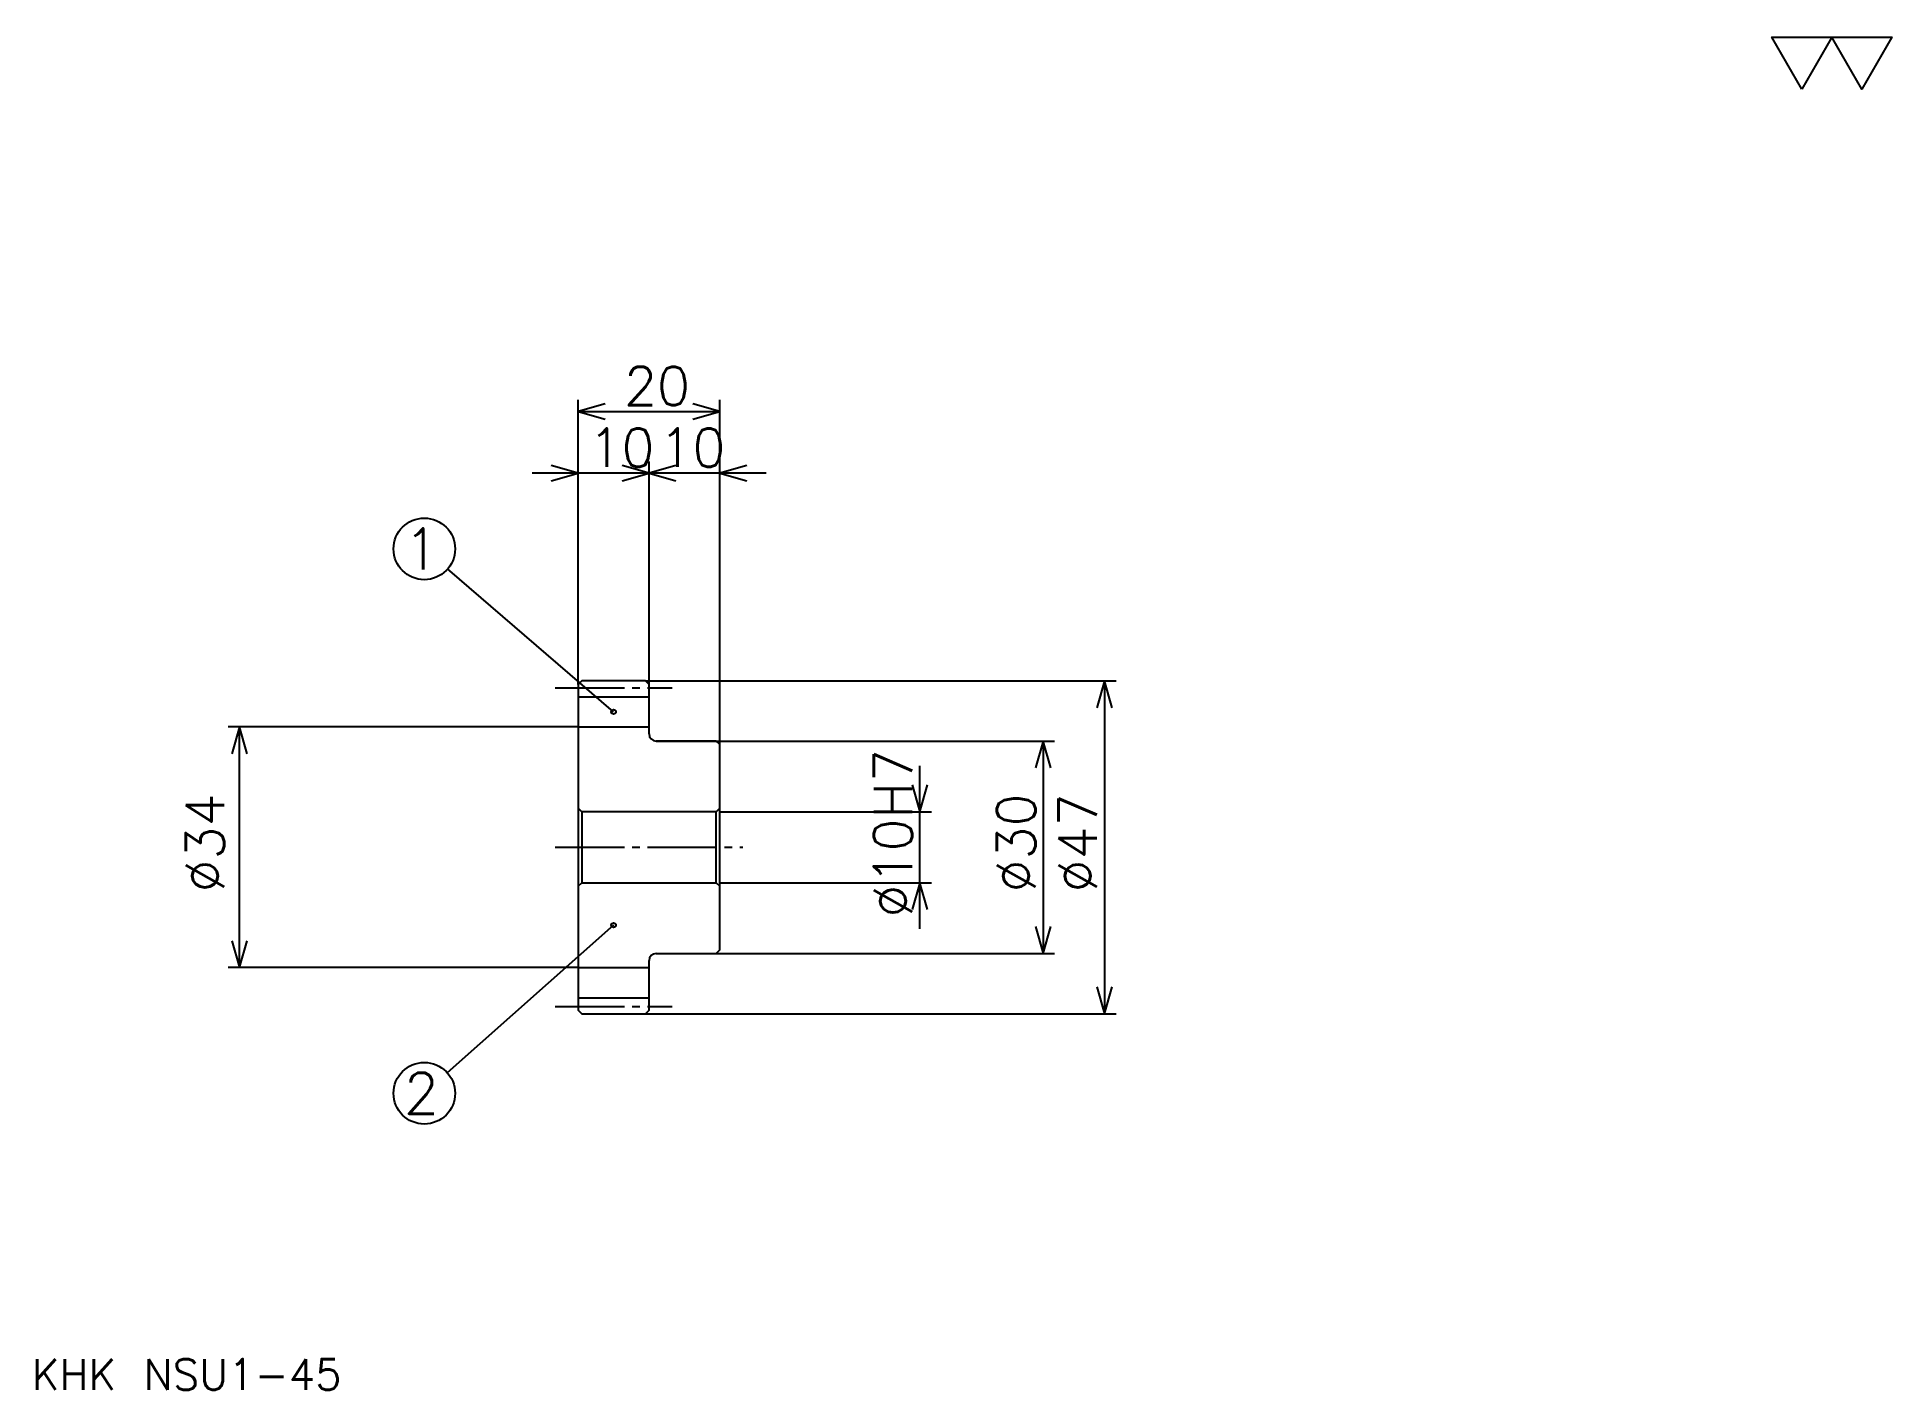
# Model space of a CAD drawing. Extents: x 12 to 274, y 12 to 203.
import ezdxf

# ---------------------------------------------------------------- set-up
doc = ezdxf.new("R2010")
doc.units = 0
doc.linetypes.add('DASHDOT', pattern=[13.04348, 9.782609, -1.086957, 1.086957, -1.086957])
doc.layers.get('0').update_dxf_attribs({"linetype": 'CONTINUOUS'})
doc.layers.add('DASHDOT', color=6, linetype='DASHDOT')
doc.styles.add('KANJI', font='TXT', dxfattribs={"bigfont": 'BIGFONT'})

msp = doc.modelspace()

# ---------------------------------------------------------------- linework, layer by layer
at = {"color": 5}
for p, q in [((88.043472, 112.08696), (88.043472, 151.76088)), ((88.043472, 150.130432), (108.043472, 150.130432)), ((108.043472, 112.08696), (108.043472, 151.76088)), ((98.043472, 112.08696), (98.043472, 143.065216)), ((104.565216, 141.434784), (81.521736, 141.434784)), ((114.565216, 141.434784), (91.521736, 141.434784)), ((93.043472, 107.71196), (69.59967, 127.889832)), ((88.043472, 111.58696), (88.043472, 112.08696)), ((97.543472, 112.08696), (108.043472, 112.08696)), ((98.043472, 111.58696), (98.043472, 112.08696)), ((108.043472, 112.08696), (164.021729, 112.08696)), ((108.043472, 103.08696), (108.043472, 112.08696)), ((162.391296, 112.08696), (162.391296, 65.08696)), ((88.043472, 105.58696), (38.586948, 105.58696)), ((40.217384, 71.58696), (40.217384, 105.58696)), ((99.043472, 103.58696), (108.043472, 103.58696)), ((108.043472, 103.58696), (155.32608, 103.58696)), ((153.695648, 103.58696), (153.695648, 73.58696)), ((136.304352, 77.065224), (136.304352, 100.108696)), ((108.043472, 93.58696), (137.934784, 93.58696)), ((108.043472, 83.58696), (137.934784, 83.58696)), ((93.043472, 77.58696), (69.555695, 56.734398)), ((99.043472, 73.58696), (108.043472, 73.58696)), ((108.043472, 73.58696), (155.32608, 73.58696)), ((88.043472, 71.58696), (38.586948, 71.58696)), ((97.543472, 65.08696), (108.043472, 65.08696)), ((108.043472, 65.08696), (164.021729, 65.08696))]:
    msp.add_line(p, q, dxfattribs=at)
at = {"color": 4}
for p, q in [((88.043472, 109.83696), (98.043472, 109.83696)), ((88.043472, 105.58696), (98.043472, 105.58696)), ((88.543472, 93.58696), (88.543472, 83.58696)), ((107.543472, 93.58696), (108.043472, 94.08696)), ((107.543472, 83.58696), (108.043472, 83.08696)), ((88.043472, 71.58696), (98.043472, 71.58696)), ((88.043472, 67.33696), (98.043472, 67.33696))]:
    msp.add_line(p, q, dxfattribs=at)
at = {"color": 7}
msp.add_lwpolyline([(260.869568, 195.652176), (256.630432, 203), (273.586975, 203), (269.347839, 195.652176), (265.108704, 203), (260.869568, 195.652176)], dxfattribs=at)
at = {"color": 5}
for points in [[(91.847816, 151.217392), (88.043472, 150.130432), (91.847816, 149.043488)], [(104.23912, 149.043488), (108.043472, 150.130432), (104.23912, 151.217392)], [(84.239128, 140.347824), (88.043472, 141.434784), (84.239128, 142.521744)], [(94.23912, 140.347824), (98.043472, 141.434784), (94.23912, 142.521744)], [(101.847824, 142.521744), (98.043472, 141.434784), (101.847824, 140.347824)], [(111.847824, 142.521744), (108.043472, 141.434784), (111.847824, 140.347824)], [(163.478256, 108.282608), (162.391296, 112.08696), (161.304337, 108.282608)], [(41.30434, 101.782608), (40.217384, 105.58696), (39.130428, 101.782608)], [(154.782608, 99.782608), (153.695648, 103.58696), (152.608688, 99.782608)], [(135.217392, 97.391312), (136.304352, 93.58696), (137.391296, 97.391312)], [(137.391296, 79.782608), (136.304352, 83.58696), (135.217392, 79.782608)], [(152.608688, 77.391312), (153.695648, 73.58696), (154.782608, 77.391312)], [(39.130428, 75.391312), (40.217384, 71.58696), (41.30434, 75.391312)], [(161.304337, 68.891312), (162.391296, 65.08696), (163.478256, 68.891312)]]:
    msp.add_lwpolyline(points, dxfattribs=at)
at = {"color": 4}
for points in [[(98.043472, 104.58696), (98.043472, 111.58696), (97.543472, 112.08696), (88.543472, 112.08696), (88.043472, 111.58696), (88.043472, 83.08696)], [(99.043472, 73.58696), (107.543472, 73.58696), (108.043472, 74.08696), (108.043472, 103.08696), (107.543472, 103.58696), (99.043472, 103.58696)], [(88.043472, 83.08696), (88.543472, 83.58696), (107.543472, 83.58696), (107.543472, 93.58696), (88.543472, 93.58696), (88.043472, 94.08696)], [(88.043472, 83.08696), (88.043472, 65.58696), (88.543472, 65.08696), (97.543472, 65.08696), (98.043472, 65.58696), (98.043472, 72.58696)]]:
    msp.add_lwpolyline(points, dxfattribs=at)
at = {"color": 5}
for centre, radius in [((66.304344, 130.726089), 4.347826), ((93.043472, 107.71196), 0.326087), ((93.043472, 77.58696), 0.326087), ((66.304344, 53.847828), 4.347826)]:
    msp.add_circle(centre, radius, dxfattribs=at)
at = {"color": 4}
for centre, start, end in [((99.043472, 104.58696), 180, 270), ((99.043472, 72.58696), 90, 180)]:
    msp.add_arc(centre, 1, start, end, dxfattribs=at)
at = {"layer": 'DASHDOT', "color": 7}
for p, q in [((84.7826, 111.08696), (101.304344, 111.08696)), ((84.7826, 88.58696), (111.304344, 88.58696)), ((84.7826, 66.08696), (101.304344, 66.08696))]:
    msp.add_line(p, q, dxfattribs=at)

# ---------------------------------------------------------------- texts
at = {"color": 7, "style": 'KANJI'}
for s, height, p in [('20', 5.434783, (94.510864, 151)), ('10', 5.434783, (89.510864, 142.304352)), ('10', 5.434783, (99.510864, 142.304352)), ('1', 5.797101, (63.405792, 127.827538)), ('2', 5.797101, (63.405792, 50.949276)), ('KHK NSU1-45', 4.347826, (10.869565, 11.956522))]:
    msp.add_text(s, height=height, dxfattribs=at).set_placement(p)
for s, p in [('%%c10H7', (135.217392, 78.66848)), ('%%c34', (38.043472, 82.201088)), ('%%c30', (152.608688, 82.201088)), ('%%c47', (161.304337, 82.201088))]:
    msp.add_text(s, height=5.434783, rotation=90, dxfattribs=at).set_placement(p)

doc.saveas('drawing.dxf')
